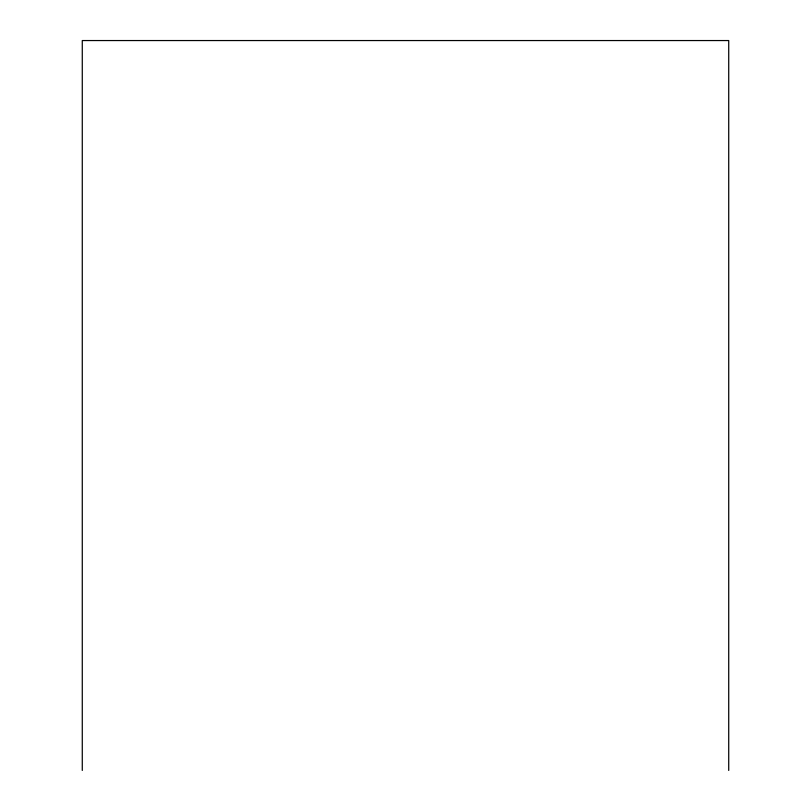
<?xml version="1.0" encoding="UTF-8"?>
<svg xmlns="http://www.w3.org/2000/svg" width="811" height="811" viewBox="0 0 811 811"><rect width="100%" height="100%" fill="white"/><g stroke="black" fill="none" stroke-linecap="round" stroke-linejoin="round"><path stroke-width="1.22" d="M728.724 770.45L728.724 40.55L82.276 40.55L82.276 770.45"/></g></svg>
